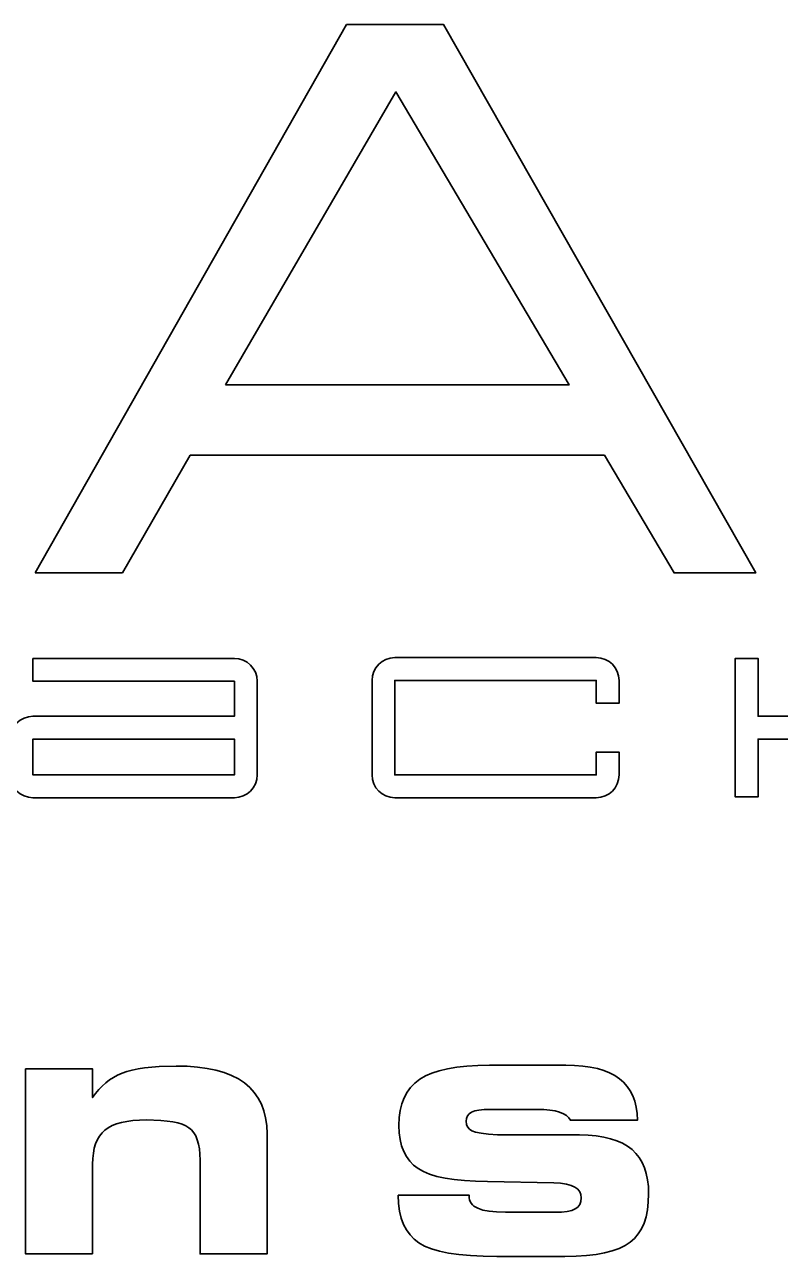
# Model space of a CAD drawing. Header units: centimetres. Extents: x -9.7 to 9.7, y -8.7 to 8.7.
# Drawn here: x 7.722 to 8.322, y 7.55 to 8.528 of the extents above; entities that cross this region are included whole.
import ezdxf

# ---------------------------------------------------------------- set-up
doc = ezdxf.new("R2010")
doc.units = ezdxf.units.CM
doc.header["$MEASUREMENT"] = 0
doc.layers.add('layer 1', color=7, linetype='Continuous')

msp = doc.modelspace()

# ---------------------------------------------------------------- linework, layer by layer
at = {"layer": 'layer 1', "color": 250, "lineweight": 35}
for points, knots in [([(7.73051, 8.09273), (7.73051, 8.09273), (7.79968, 8.09273), (7.79968, 8.09273), (7.79968, 8.09273), (7.79968, 8.09273), (7.85355, 8.18612), (7.85355, 8.18612), (7.85355, 8.18612), (7.85355, 8.18612), (8.18233, 8.18612), (8.18233, 8.18612), (8.18233, 8.18612), (8.18233, 8.18612), (8.23762, 8.09273), (8.23762, 8.09273), (8.23762, 8.09273), (8.23762, 8.09273), (8.30249, 8.09273), (8.30249, 8.09273), (8.30249, 8.09273), (8.30249, 8.09273), (8.05467, 8.52812), (8.05467, 8.52812), (8.05467, 8.52812), (8.05467, 8.52812), (7.9777, 8.52812), (7.9777, 8.52812), (7.9777, 8.52812), (7.9777, 8.52812), (7.73051, 8.09273), (7.73051, 8.09273)], [0, 0, 0, 0, 0.111111, 0.111111, 0.111111, 0.111111, 0.222222, 0.222222, 0.222222, 0.222222, 0.333333, 0.333333, 0.333333, 0.333333, 0.444444, 0.444444, 0.444444, 0.444444, 0.555556, 0.555556, 0.555556, 0.555556, 0.666667, 0.666667, 0.666667, 0.666667, 0.777778, 0.777778, 0.777778, 0.777778, 1, 1, 1, 1]), ([(7.8816, 8.24206), (7.8816, 8.24206), (8.01674, 8.47473), (8.01674, 8.47473), (8.01674, 8.47473), (8.01674, 8.47473), (8.15427, 8.24206), (8.15427, 8.24206), (8.15427, 8.24206), (8.15427, 8.24206), (7.8816, 8.24206), (7.8816, 8.24206)], [0, 0, 0, 0, 0.25, 0.25, 0.25, 0.25, 0.5, 0.5, 0.5, 0.5, 1, 1, 1, 1]), ([(7.72864, 8.02483), (7.72864, 8.02483), (7.88858, 8.02483), (7.88858, 8.02483), (7.88858, 8.02483), (7.88858, 8.02483), (7.89222, 8.02446), (7.89222, 8.02446), (7.89222, 8.02446), (7.89222, 8.02446), (7.89562, 8.0234), (7.89562, 8.0234), (7.89562, 8.0234), (7.89562, 8.0234), (7.89869, 8.02173), (7.89869, 8.02173), (7.89869, 8.02173), (7.89869, 8.02173), (7.90137, 8.01952), (7.90137, 8.01952), (7.90137, 8.01952), (7.90137, 8.01952), (7.90357, 8.01684), (7.90357, 8.01684), (7.90357, 8.01684), (7.90357, 8.01684), (7.90524, 8.01377), (7.90524, 8.01377), (7.90524, 8.01377), (7.90524, 8.01377), (7.9063, 8.01037), (7.9063, 8.01037), (7.9063, 8.01037), (7.9063, 8.01037), (7.90667, 8.00673), (7.90667, 8.00673), (7.90667, 8.00673), (7.90667, 8.00673), (7.90667, 8.00627), (7.90667, 8.00627), (7.90667, 8.00627), (7.90667, 8.00627), (7.90667, 7.93273), (7.90667, 7.93273), (7.90667, 7.93273), (7.90667, 7.93273), (7.90667, 7.93227), (7.90667, 7.93227), (7.90667, 7.93227), (7.90667, 7.93227), (7.9063, 7.92863), (7.9063, 7.92863), (7.9063, 7.92863), (7.9063, 7.92863), (7.90524, 7.92523), (7.90524, 7.92523), (7.90524, 7.92523), (7.90524, 7.92523), (7.90357, 7.92216), (7.90357, 7.92216), (7.90357, 7.92216), (7.90357, 7.92216), (7.90137, 7.91948), (7.90137, 7.91948), (7.90137, 7.91948), (7.90137, 7.91948), (7.89869, 7.91728), (7.89869, 7.91728), (7.89869, 7.91728), (7.89869, 7.91728), (7.89562, 7.91561), (7.89562, 7.91561), (7.89562, 7.91561), (7.89562, 7.91561), (7.89222, 7.91456), (7.89222, 7.91456), (7.89222, 7.91456), (7.89222, 7.91456), (7.88858, 7.91419), (7.88858, 7.91419), (7.88858, 7.91419), (7.88858, 7.91419), (7.72864, 7.91419), (7.72864, 7.91419), (7.72864, 7.91419), (7.72864, 7.91419), (7.72501, 7.91456), (7.72501, 7.91456), (7.72501, 7.91456), (7.72501, 7.91456), (7.72161, 7.91561), (7.72161, 7.91561), (7.72161, 7.91561), (7.72161, 7.91561), (7.71854, 7.91728), (7.71854, 7.91728), (7.71854, 7.91728), (7.71854, 7.91728), (7.71586, 7.91948), (7.71586, 7.91948), (7.71586, 7.91948), (7.71586, 7.91948), (7.71365, 7.92216), (7.71365, 7.92216), (7.71365, 7.92216), (7.71365, 7.92216), (7.71199, 7.92523), (7.71199, 7.92523), (7.71199, 7.92523), (7.71199, 7.92523), (7.71093, 7.92863), (7.71093, 7.92863), (7.71093, 7.92863), (7.71093, 7.92863), (7.71056, 7.93227), (7.71056, 7.93227), (7.71056, 7.93227), (7.71056, 7.93227), (7.71056, 7.96076), (7.71056, 7.96076), (7.71056, 7.96076), (7.71056, 7.96076), (7.71093, 7.9644), (7.71093, 7.9644), (7.71093, 7.9644), (7.71093, 7.9644), (7.71199, 7.96779), (7.71199, 7.96779), (7.71199, 7.96779), (7.71199, 7.96779), (7.71365, 7.97086), (7.71365, 7.97086), (7.71365, 7.97086), (7.71365, 7.97086), (7.71586, 7.97354), (7.71586, 7.97354), (7.71586, 7.97354), (7.71586, 7.97354), (7.71854, 7.97575), (7.71854, 7.97575), (7.71854, 7.97575), (7.71854, 7.97575), (7.72161, 7.97741), (7.72161, 7.97741), (7.72161, 7.97741), (7.72161, 7.97741), (7.72501, 7.97848), (7.72501, 7.97848), (7.72501, 7.97848), (7.72501, 7.97848), (7.72864, 7.97884), (7.72864, 7.97884), (7.72864, 7.97884), (7.72864, 7.97884), (7.72867, 7.97884), (7.72867, 7.97884), (7.72867, 7.97884), (7.72867, 7.97884), (7.88858, 7.97884), (7.88858, 7.97884), (7.88858, 7.97884), (7.88858, 7.97884), (7.88858, 7.98863), (7.88858, 7.98863), (7.88858, 7.98863), (7.88858, 7.98863), (7.88858, 8.00673), (7.88858, 8.00673), (7.88858, 8.00673), (7.88858, 8.00673), (7.87049, 8.00673), (7.87049, 8.00673), (7.87049, 8.00673), (7.87049, 8.00673), (7.72864, 8.00673), (7.72864, 8.00673), (7.72864, 8.00673), (7.72864, 8.00673), (7.72864, 8.02483), (7.72864, 8.02483)], [0, 0, 0, 0, 0.021739, 0.021739, 0.021739, 0.021739, 0.043478, 0.043478, 0.043478, 0.043478, 0.065217, 0.065217, 0.065217, 0.065217, 0.086957, 0.086957, 0.086957, 0.086957, 0.108696, 0.108696, 0.108696, 0.108696, 0.130435, 0.130435, 0.130435, 0.130435, 0.152174, 0.152174, 0.152174, 0.152174, 0.173913, 0.173913, 0.173913, 0.173913, 0.195652, 0.195652, 0.195652, 0.195652, 0.217391, 0.217391, 0.217391, 0.217391, 0.23913, 0.23913, 0.23913, 0.23913, 0.26087, 0.26087, 0.26087, 0.26087, 0.282609, 0.282609, 0.282609, 0.282609, 0.304348, 0.304348, 0.304348, 0.304348, 0.326087, 0.326087, 0.326087, 0.326087, 0.347826, 0.347826, 0.347826, 0.347826, 0.369565, 0.369565, 0.369565, 0.369565, 0.391304, 0.391304, 0.391304, 0.391304, 0.413043, 0.413043, 0.413043, 0.413043, 0.434783, 0.434783, 0.434783, 0.434783, 0.456522, 0.456522, 0.456522, 0.456522, 0.478261, 0.478261, 0.478261, 0.478261, 0.5, 0.5, 0.5, 0.5, 0.521739, 0.521739, 0.521739, 0.521739, 0.543478, 0.543478, 0.543478, 0.543478, 0.565217, 0.565217, 0.565217, 0.565217, 0.586957, 0.586957, 0.586957, 0.586957, 0.608696, 0.608696, 0.608696, 0.608696, 0.630435, 0.630435, 0.630435, 0.630435, 0.652174, 0.652174, 0.652174, 0.652174, 0.673913, 0.673913, 0.673913, 0.673913, 0.695652, 0.695652, 0.695652, 0.695652, 0.717391, 0.717391, 0.717391, 0.717391, 0.73913, 0.73913, 0.73913, 0.73913, 0.76087, 0.76087, 0.76087, 0.76087, 0.782609, 0.782609, 0.782609, 0.782609, 0.804348, 0.804348, 0.804348, 0.804348, 0.826087, 0.826087, 0.826087, 0.826087, 0.847826, 0.847826, 0.847826, 0.847826, 0.869565, 0.869565, 0.869565, 0.869565, 0.891304, 0.891304, 0.891304, 0.891304, 0.913043, 0.913043, 0.913043, 0.913043, 0.934783, 0.934783, 0.934783, 0.934783, 0.956522, 0.956522, 0.956522, 0.956522, 1, 1, 1, 1]), ([(8.19394, 7.93309), (8.19394, 7.93309), (8.19396, 7.93227), (8.19396, 7.93227), (8.19396, 7.93227), (8.19396, 7.93227), (8.19359, 7.92863), (8.19359, 7.92863), (8.19359, 7.92863), (8.19359, 7.92863), (8.19254, 7.92523), (8.19254, 7.92523), (8.19254, 7.92523), (8.19254, 7.92523), (8.19086, 7.92216), (8.19086, 7.92216), (8.19086, 7.92216), (8.19086, 7.92216), (8.18866, 7.91948), (8.18866, 7.91948), (8.18866, 7.91948), (8.18866, 7.91948), (8.18598, 7.91728), (8.18598, 7.91728), (8.18598, 7.91728), (8.18598, 7.91728), (8.1829, 7.91561), (8.1829, 7.91561), (8.1829, 7.91561), (8.1829, 7.91561), (8.1795, 7.91456), (8.1795, 7.91456), (8.1795, 7.91456), (8.1795, 7.91456), (8.17586, 7.91419), (8.17586, 7.91419), (8.17586, 7.91419), (8.17586, 7.91419), (8.01594, 7.91419), (8.01594, 7.91419), (8.01594, 7.91419), (8.01594, 7.91419), (8.0123, 7.91456), (8.0123, 7.91456), (8.0123, 7.91456), (8.0123, 7.91456), (8.00891, 7.91561), (8.00891, 7.91561), (8.00891, 7.91561), (8.00891, 7.91561), (8.00582, 7.91728), (8.00582, 7.91728), (8.00582, 7.91728), (8.00582, 7.91728), (8.00316, 7.91948), (8.00316, 7.91948), (8.00316, 7.91948), (8.00316, 7.91948), (8.00094, 7.92216), (8.00094, 7.92216), (8.00094, 7.92216), (8.00094, 7.92216), (7.99927, 7.92523), (7.99927, 7.92523), (7.99927, 7.92523), (7.99927, 7.92523), (7.99822, 7.92863), (7.99822, 7.92863), (7.99822, 7.92863), (7.99822, 7.92863), (7.99785, 7.93227), (7.99785, 7.93227), (7.99785, 7.93227), (7.99785, 7.93227), (7.99785, 7.93287), (7.99785, 7.93287), (7.99785, 7.93287), (7.99785, 7.93287), (7.99785, 8.00732), (7.99785, 8.00732), (7.99785, 8.00732), (7.99785, 8.00732), (7.99822, 8.01096), (7.99822, 8.01096), (7.99822, 8.01096), (7.99822, 8.01096), (7.99927, 8.01436), (7.99927, 8.01436), (7.99927, 8.01436), (7.99927, 8.01436), (8.00094, 8.01744), (8.00094, 8.01744), (8.00094, 8.01744), (8.00094, 8.01744), (8.00316, 8.02011), (8.00316, 8.02011), (8.00316, 8.02011), (8.00316, 8.02011), (8.00582, 8.02233), (8.00582, 8.02233), (8.00582, 8.02233), (8.00582, 8.02233), (8.00891, 8.02399), (8.00891, 8.02399), (8.00891, 8.02399), (8.00891, 8.02399), (8.0123, 8.02505), (8.0123, 8.02505), (8.0123, 8.02505), (8.0123, 8.02505), (8.01594, 8.02542), (8.01594, 8.02542), (8.01594, 8.02542), (8.01594, 8.02542), (8.17586, 8.02542), (8.17586, 8.02542), (8.17586, 8.02542), (8.17586, 8.02542), (8.1795, 8.02505), (8.1795, 8.02505), (8.1795, 8.02505), (8.1795, 8.02505), (8.1829, 8.02399), (8.1829, 8.02399), (8.1829, 8.02399), (8.1829, 8.02399), (8.18598, 8.02233), (8.18598, 8.02233), (8.18598, 8.02233), (8.18598, 8.02233), (8.18866, 8.02011), (8.18866, 8.02011), (8.18866, 8.02011), (8.18866, 8.02011), (8.19086, 8.01744), (8.19086, 8.01744), (8.19086, 8.01744), (8.19086, 8.01744), (8.19254, 8.01436), (8.19254, 8.01436), (8.19254, 8.01436), (8.19254, 8.01436), (8.19359, 8.01096), (8.19359, 8.01096), (8.19359, 8.01096), (8.19359, 8.01096), (8.19396, 8.00732), (8.19396, 8.00732), (8.19396, 8.00732), (8.19396, 8.00732), (8.19394, 8.00651), (8.19394, 8.00651), (8.19394, 8.00651), (8.19394, 8.00651), (8.19394, 7.98924), (8.19394, 7.98924), (8.19394, 7.98924), (8.19394, 7.98924), (8.17586, 7.98924), (8.17586, 7.98924), (8.17586, 7.98924), (8.17586, 7.98924), (8.17584, 7.98924), (8.17584, 7.98924), (8.17584, 7.98924), (8.17584, 7.98924), (8.17584, 8.00673), (8.17584, 8.00673), (8.17584, 8.00673), (8.17584, 8.00673), (8.17586, 8.00673), (8.17586, 8.00673), (8.17586, 8.00673), (8.17586, 8.00673), (8.17586, 8.00732), (8.17586, 8.00732), (8.17586, 8.00732), (8.17586, 8.00732), (8.15777, 8.00732), (8.15777, 8.00732), (8.15777, 8.00732), (8.15777, 8.00732), (8.03403, 8.00732), (8.03403, 8.00732), (8.03403, 8.00732), (8.03403, 8.00732), (8.01594, 8.00732), (8.01594, 8.00732), (8.01594, 8.00732), (8.01594, 8.00732), (8.01594, 7.98924), (8.01594, 7.98924), (8.01594, 7.98924), (8.01594, 7.98924), (8.01594, 7.95036), (8.01594, 7.95036), (8.01594, 7.95036), (8.01594, 7.95036), (8.01594, 7.93287), (8.01594, 7.93287), (8.01594, 7.93287), (8.01594, 7.93287), (8.01594, 7.93227), (8.01594, 7.93227), (8.01594, 7.93227), (8.01594, 7.93227), (8.03403, 7.93227), (8.03403, 7.93227), (8.03403, 7.93227), (8.03403, 7.93227), (8.15777, 7.93227), (8.15777, 7.93227), (8.15777, 7.93227), (8.15777, 7.93227), (8.17586, 7.93227), (8.17586, 7.93227), (8.17586, 7.93227), (8.17586, 7.93227), (8.17586, 7.93287), (8.17586, 7.93287), (8.17586, 7.93287), (8.17586, 7.93287), (8.17584, 7.93287), (8.17584, 7.93287), (8.17584, 7.93287), (8.17584, 7.93287), (8.17584, 7.95036), (8.17584, 7.95036), (8.17584, 7.95036), (8.17584, 7.95036), (8.17586, 7.95036), (8.17586, 7.95036), (8.17586, 7.95036), (8.17586, 7.95036), (8.19394, 7.95036), (8.19394, 7.95036), (8.19394, 7.95036), (8.19394, 7.95036), (8.19394, 7.93309), (8.19394, 7.93309)], [0, 0, 0, 0, 0.016393, 0.016393, 0.016393, 0.016393, 0.032787, 0.032787, 0.032787, 0.032787, 0.04918, 0.04918, 0.04918, 0.04918, 0.065574, 0.065574, 0.065574, 0.065574, 0.081967, 0.081967, 0.081967, 0.081967, 0.098361, 0.098361, 0.098361, 0.098361, 0.114754, 0.114754, 0.114754, 0.114754, 0.131148, 0.131148, 0.131148, 0.131148, 0.147541, 0.147541, 0.147541, 0.147541, 0.163934, 0.163934, 0.163934, 0.163934, 0.180328, 0.180328, 0.180328, 0.180328, 0.196721, 0.196721, 0.196721, 0.196721, 0.213115, 0.213115, 0.213115, 0.213115, 0.229508, 0.229508, 0.229508, 0.229508, 0.245902, 0.245902, 0.245902, 0.245902, 0.262295, 0.262295, 0.262295, 0.262295, 0.278689, 0.278689, 0.278689, 0.278689, 0.295082, 0.295082, 0.295082, 0.295082, 0.311475, 0.311475, 0.311475, 0.311475, 0.327869, 0.327869, 0.327869, 0.327869, 0.344262, 0.344262, 0.344262, 0.344262, 0.360656, 0.360656, 0.360656, 0.360656, 0.377049, 0.377049, 0.377049, 0.377049, 0.393443, 0.393443, 0.393443, 0.393443, 0.409836, 0.409836, 0.409836, 0.409836, 0.42623, 0.42623, 0.42623, 0.42623, 0.442623, 0.442623, 0.442623, 0.442623, 0.459016, 0.459016, 0.459016, 0.459016, 0.47541, 0.47541, 0.47541, 0.47541, 0.491803, 0.491803, 0.491803, 0.491803, 0.508197, 0.508197, 0.508197, 0.508197, 0.52459, 0.52459, 0.52459, 0.52459, 0.540984, 0.540984, 0.540984, 0.540984, 0.557377, 0.557377, 0.557377, 0.557377, 0.57377, 0.57377, 0.57377, 0.57377, 0.590164, 0.590164, 0.590164, 0.590164, 0.606557, 0.606557, 0.606557, 0.606557, 0.622951, 0.622951, 0.622951, 0.622951, 0.639344, 0.639344, 0.639344, 0.639344, 0.655738, 0.655738, 0.655738, 0.655738, 0.672131, 0.672131, 0.672131, 0.672131, 0.688525, 0.688525, 0.688525, 0.688525, 0.704918, 0.704918, 0.704918, 0.704918, 0.721311, 0.721311, 0.721311, 0.721311, 0.737705, 0.737705, 0.737705, 0.737705, 0.754098, 0.754098, 0.754098, 0.754098, 0.770492, 0.770492, 0.770492, 0.770492, 0.786885, 0.786885, 0.786885, 0.786885, 0.803279, 0.803279, 0.803279, 0.803279, 0.819672, 0.819672, 0.819672, 0.819672, 0.836066, 0.836066, 0.836066, 0.836066, 0.852459, 0.852459, 0.852459, 0.852459, 0.868852, 0.868852, 0.868852, 0.868852, 0.885246, 0.885246, 0.885246, 0.885246, 0.901639, 0.901639, 0.901639, 0.901639, 0.918033, 0.918033, 0.918033, 0.918033, 0.934426, 0.934426, 0.934426, 0.934426, 0.95082, 0.95082, 0.95082, 0.95082, 0.967213, 0.967213, 0.967213, 0.967213, 1, 1, 1, 1]), ([(8.4475, 7.96076), (8.4475, 7.96076), (8.30436, 7.96076), (8.30436, 7.96076), (8.30436, 7.96076), (8.30436, 7.96076), (8.30436, 7.91478), (8.30436, 7.91478), (8.30436, 7.91478), (8.30436, 7.91478), (8.28626, 7.91478), (8.28626, 7.91478), (8.28626, 7.91478), (8.28626, 7.91478), (8.28626, 8.02483), (8.28626, 8.02483), (8.28626, 8.02483), (8.28626, 8.02483), (8.30436, 8.02483), (8.30436, 8.02483), (8.30436, 8.02483), (8.30436, 8.02483), (8.30436, 7.97884), (8.30436, 7.97884), (8.30436, 7.97884), (8.30436, 7.97884), (8.4475, 7.97884), (8.4475, 7.97884), (8.4475, 7.97884), (8.4475, 7.97884), (8.4475, 8.02483), (8.4475, 8.02483), (8.4475, 8.02483), (8.4475, 8.02483), (8.46558, 8.02483), (8.46558, 8.02483), (8.46558, 8.02483), (8.46558, 8.02483), (8.46558, 7.91478), (8.46558, 7.91478), (8.46558, 7.91478), (8.46558, 7.91478), (8.4475, 7.91478), (8.4475, 7.91478), (8.4475, 7.91478), (8.4475, 7.91478), (8.4475, 7.96076), (8.4475, 7.96076)], [0, 0, 0, 0, 0.076923, 0.076923, 0.076923, 0.076923, 0.153846, 0.153846, 0.153846, 0.153846, 0.230769, 0.230769, 0.230769, 0.230769, 0.307692, 0.307692, 0.307692, 0.307692, 0.384615, 0.384615, 0.384615, 0.384615, 0.461538, 0.461538, 0.461538, 0.461538, 0.538462, 0.538462, 0.538462, 0.538462, 0.615385, 0.615385, 0.615385, 0.615385, 0.692308, 0.692308, 0.692308, 0.692308, 0.769231, 0.769231, 0.769231, 0.769231, 0.846154, 0.846154, 0.846154, 0.846154, 1, 1, 1, 1]), ([(7.72867, 7.96076), (7.72867, 7.96076), (7.72864, 7.96076), (7.72864, 7.96076), (7.72864, 7.96076), (7.72864, 7.96076), (7.72864, 7.95036), (7.72864, 7.95036), (7.72864, 7.95036), (7.72864, 7.95036), (7.72864, 7.94266), (7.72864, 7.94266), (7.72864, 7.94266), (7.72864, 7.94266), (7.72864, 7.93227), (7.72864, 7.93227), (7.72864, 7.93227), (7.72864, 7.93227), (7.74674, 7.93227), (7.74674, 7.93227), (7.74674, 7.93227), (7.74674, 7.93227), (7.87049, 7.93227), (7.87049, 7.93227), (7.87049, 7.93227), (7.87049, 7.93227), (7.88858, 7.93227), (7.88858, 7.93227), (7.88858, 7.93227), (7.88858, 7.93227), (7.88858, 7.95036), (7.88858, 7.95036), (7.88858, 7.95036), (7.88858, 7.95036), (7.88858, 7.96076), (7.88858, 7.96076), (7.88858, 7.96076), (7.88858, 7.96076), (7.74674, 7.96076), (7.74674, 7.96076), (7.74674, 7.96076), (7.74674, 7.96076), (7.72867, 7.96076), (7.72867, 7.96076)], [0, 0, 0, 0, 0.083333, 0.083333, 0.083333, 0.083333, 0.166667, 0.166667, 0.166667, 0.166667, 0.25, 0.25, 0.25, 0.25, 0.333333, 0.333333, 0.333333, 0.333333, 0.416667, 0.416667, 0.416667, 0.416667, 0.5, 0.5, 0.5, 0.5, 0.583333, 0.583333, 0.583333, 0.583333, 0.666667, 0.666667, 0.666667, 0.666667, 0.75, 0.75, 0.75, 0.75, 0.833333, 0.833333, 0.833333, 0.833333, 1, 1, 1, 1]), ([(7.77598, 7.55196), (7.77598, 7.55196), (7.72282, 7.55196), (7.72282, 7.55196), (7.72282, 7.55196), (7.72282, 7.55196), (7.72282, 7.69881), (7.72282, 7.69881), (7.72282, 7.69881), (7.72282, 7.69881), (7.77598, 7.69881), (7.77598, 7.69881), (7.77598, 7.69881), (7.77598, 7.69881), (7.77598, 7.67611), (7.77598, 7.67611), (7.77598, 7.67611), (7.77598, 7.67611), (7.77835, 7.6794), (7.77835, 7.6794), (7.77835, 7.6794), (7.77835, 7.6794), (7.78087, 7.68243), (7.78087, 7.68243), (7.78087, 7.68243), (7.78087, 7.68243), (7.78355, 7.68521), (7.78355, 7.68521), (7.78355, 7.68521), (7.78355, 7.68521), (7.7864, 7.68775), (7.7864, 7.68775), (7.7864, 7.68775), (7.7864, 7.68775), (7.78939, 7.69004), (7.78939, 7.69004), (7.78939, 7.69004), (7.78939, 7.69004), (7.79255, 7.69208), (7.79255, 7.69208), (7.79255, 7.69208), (7.79255, 7.69208), (7.79587, 7.69386), (7.79587, 7.69386), (7.79587, 7.69386), (7.79587, 7.69386), (7.79935, 7.69541), (7.79935, 7.69541), (7.79935, 7.69541), (7.79935, 7.69541), (7.80313, 7.69674), (7.80313, 7.69674), (7.80313, 7.69674), (7.80313, 7.69674), (7.80737, 7.6979), (7.80737, 7.6979), (7.80737, 7.6979), (7.80737, 7.6979), (7.81206, 7.69887), (7.81206, 7.69887), (7.81206, 7.69887), (7.81206, 7.69887), (7.81721, 7.69969), (7.81721, 7.69969), (7.81721, 7.69969), (7.81721, 7.69969), (7.82887, 7.70075), (7.82887, 7.70075), (7.82887, 7.70075), (7.82887, 7.70075), (7.84236, 7.70111), (7.84236, 7.70111), (7.84236, 7.70111), (7.84236, 7.70111), (7.8511, 7.7009), (7.8511, 7.7009), (7.8511, 7.7009), (7.8511, 7.7009), (7.85927, 7.70027), (7.85927, 7.70027), (7.85927, 7.70027), (7.85927, 7.70027), (7.86688, 7.69922), (7.86688, 7.69922), (7.86688, 7.69922), (7.86688, 7.69922), (7.87394, 7.69774), (7.87394, 7.69774), (7.87394, 7.69774), (7.87394, 7.69774), (7.88042, 7.69586), (7.88042, 7.69586), (7.88042, 7.69586), (7.88042, 7.69586), (7.88634, 7.69354), (7.88634, 7.69354), (7.88634, 7.69354), (7.88634, 7.69354), (7.8917, 7.69081), (7.8917, 7.69081), (7.8917, 7.69081), (7.8917, 7.69081), (7.89647, 7.68766), (7.89647, 7.68766), (7.89647, 7.68766), (7.89647, 7.68766), (7.9007, 7.68407), (7.9007, 7.68407), (7.9007, 7.68407), (7.9007, 7.68407), (7.90437, 7.68007), (7.90437, 7.68007), (7.90437, 7.68007), (7.90437, 7.68007), (7.90746, 7.67566), (7.90746, 7.67566), (7.90746, 7.67566), (7.90746, 7.67566), (7.90999, 7.67083), (7.90999, 7.67083), (7.90999, 7.67083), (7.90999, 7.67083), (7.91196, 7.66559), (7.91196, 7.66559), (7.91196, 7.66559), (7.91196, 7.66559), (7.91336, 7.65993), (7.91336, 7.65993), (7.91336, 7.65993), (7.91336, 7.65993), (7.91421, 7.65387), (7.91421, 7.65387), (7.91421, 7.65387), (7.91421, 7.65387), (7.91449, 7.64737), (7.91449, 7.64737), (7.91449, 7.64737), (7.91449, 7.64737), (7.91449, 7.55196), (7.91449, 7.55196), (7.91449, 7.55196), (7.91449, 7.55196), (7.86132, 7.55196), (7.86132, 7.55196), (7.86132, 7.55196), (7.86132, 7.55196), (7.86132, 7.6263), (7.86132, 7.6263), (7.86132, 7.6263), (7.86132, 7.6263), (7.86118, 7.631), (7.86118, 7.631), (7.86118, 7.631), (7.86118, 7.631), (7.86077, 7.63529), (7.86077, 7.63529), (7.86077, 7.63529), (7.86077, 7.63529), (7.86009, 7.63915), (7.86009, 7.63915), (7.86009, 7.63915), (7.86009, 7.63915), (7.85913, 7.64258), (7.85913, 7.64258), (7.85913, 7.64258), (7.85913, 7.64258), (7.85789, 7.6456), (7.85789, 7.6456), (7.85789, 7.6456), (7.85789, 7.6456), (7.85637, 7.64818), (7.85637, 7.64818), (7.85637, 7.64818), (7.85637, 7.64818), (7.85459, 7.65035), (7.85459, 7.65035), (7.85459, 7.65035), (7.85459, 7.65035), (7.85251, 7.6521), (7.85251, 7.6521), (7.85251, 7.6521), (7.85251, 7.6521), (7.85005, 7.65356), (7.85005, 7.65356), (7.85005, 7.65356), (7.85005, 7.65356), (7.84709, 7.65482), (7.84709, 7.65482), (7.84709, 7.65482), (7.84709, 7.65482), (7.84363, 7.65587), (7.84363, 7.65587), (7.84363, 7.65587), (7.84363, 7.65587), (7.83965, 7.65675), (7.83965, 7.65675), (7.83965, 7.65675), (7.83965, 7.65675), (7.83518, 7.65742), (7.83518, 7.65742), (7.83518, 7.65742), (7.83518, 7.65742), (7.8302, 7.65791), (7.8302, 7.65791), (7.8302, 7.65791), (7.8302, 7.65791), (7.81874, 7.65829), (7.81874, 7.65829), (7.81874, 7.65829), (7.81874, 7.65829), (7.81317, 7.65816), (7.81317, 7.65816), (7.81317, 7.65816), (7.81317, 7.65816), (7.80801, 7.65779), (7.80801, 7.65779), (7.80801, 7.65779), (7.80801, 7.65779), (7.80326, 7.65716), (7.80326, 7.65716), (7.80326, 7.65716), (7.80326, 7.65716), (7.79894, 7.65628), (7.79894, 7.65628), (7.79894, 7.65628), (7.79894, 7.65628), (7.79503, 7.65514), (7.79503, 7.65514), (7.79503, 7.65514), (7.79503, 7.65514), (7.79152, 7.65376), (7.79152, 7.65376), (7.79152, 7.65376), (7.79152, 7.65376), (7.78845, 7.65213), (7.78845, 7.65213), (7.78845, 7.65213), (7.78845, 7.65213), (7.78579, 7.65024), (7.78579, 7.65024), (7.78579, 7.65024), (7.78579, 7.65024), (7.78349, 7.64804), (7.78349, 7.64804), (7.78349, 7.64804), (7.78349, 7.64804), (7.78149, 7.64551), (7.78149, 7.64551), (7.78149, 7.64551), (7.78149, 7.64551), (7.77981, 7.64264), (7.77981, 7.64264), (7.77981, 7.64264), (7.77981, 7.64264), (7.77843, 7.63943), (7.77843, 7.63943), (7.77843, 7.63943), (7.77843, 7.63943), (7.77735, 7.63589), (7.77735, 7.63589), (7.77735, 7.63589), (7.77735, 7.63589), (7.77659, 7.63201), (7.77659, 7.63201), (7.77659, 7.63201), (7.77659, 7.63201), (7.77614, 7.62779), (7.77614, 7.62779), (7.77614, 7.62779), (7.77614, 7.62779), (7.77598, 7.62323), (7.77598, 7.62323), (7.77598, 7.62323), (7.77598, 7.62323), (7.77598, 7.55196), (7.77598, 7.55196)], [0, 0, 0, 0, 0.014286, 0.014286, 0.014286, 0.014286, 0.028571, 0.028571, 0.028571, 0.028571, 0.042857, 0.042857, 0.042857, 0.042857, 0.057143, 0.057143, 0.057143, 0.057143, 0.071429, 0.071429, 0.071429, 0.071429, 0.085714, 0.085714, 0.085714, 0.085714, 0.1, 0.1, 0.1, 0.1, 0.114286, 0.114286, 0.114286, 0.114286, 0.128571, 0.128571, 0.128571, 0.128571, 0.142857, 0.142857, 0.142857, 0.142857, 0.157143, 0.157143, 0.157143, 0.157143, 0.171429, 0.171429, 0.171429, 0.171429, 0.185714, 0.185714, 0.185714, 0.185714, 0.2, 0.2, 0.2, 0.2, 0.214286, 0.214286, 0.214286, 0.214286, 0.228571, 0.228571, 0.228571, 0.228571, 0.242857, 0.242857, 0.242857, 0.242857, 0.257143, 0.257143, 0.257143, 0.257143, 0.271429, 0.271429, 0.271429, 0.271429, 0.285714, 0.285714, 0.285714, 0.285714, 0.3, 0.3, 0.3, 0.3, 0.314286, 0.314286, 0.314286, 0.314286, 0.328571, 0.328571, 0.328571, 0.328571, 0.342857, 0.342857, 0.342857, 0.342857, 0.357143, 0.357143, 0.357143, 0.357143, 0.371429, 0.371429, 0.371429, 0.371429, 0.385714, 0.385714, 0.385714, 0.385714, 0.4, 0.4, 0.4, 0.4, 0.414286, 0.414286, 0.414286, 0.414286, 0.428571, 0.428571, 0.428571, 0.428571, 0.442857, 0.442857, 0.442857, 0.442857, 0.457143, 0.457143, 0.457143, 0.457143, 0.471429, 0.471429, 0.471429, 0.471429, 0.485714, 0.485714, 0.485714, 0.485714, 0.5, 0.5, 0.5, 0.5, 0.514286, 0.514286, 0.514286, 0.514286, 0.528571, 0.528571, 0.528571, 0.528571, 0.542857, 0.542857, 0.542857, 0.542857, 0.557143, 0.557143, 0.557143, 0.557143, 0.571429, 0.571429, 0.571429, 0.571429, 0.585714, 0.585714, 0.585714, 0.585714, 0.6, 0.6, 0.6, 0.6, 0.614286, 0.614286, 0.614286, 0.614286, 0.628571, 0.628571, 0.628571, 0.628571, 0.642857, 0.642857, 0.642857, 0.642857, 0.657143, 0.657143, 0.657143, 0.657143, 0.671429, 0.671429, 0.671429, 0.671429, 0.685714, 0.685714, 0.685714, 0.685714, 0.7, 0.7, 0.7, 0.7, 0.714286, 0.714286, 0.714286, 0.714286, 0.728571, 0.728571, 0.728571, 0.728571, 0.742857, 0.742857, 0.742857, 0.742857, 0.757143, 0.757143, 0.757143, 0.757143, 0.771429, 0.771429, 0.771429, 0.771429, 0.785714, 0.785714, 0.785714, 0.785714, 0.8, 0.8, 0.8, 0.8, 0.814286, 0.814286, 0.814286, 0.814286, 0.828571, 0.828571, 0.828571, 0.828571, 0.842857, 0.842857, 0.842857, 0.842857, 0.857143, 0.857143, 0.857143, 0.857143, 0.871429, 0.871429, 0.871429, 0.871429, 0.885714, 0.885714, 0.885714, 0.885714, 0.9, 0.9, 0.9, 0.9, 0.914286, 0.914286, 0.914286, 0.914286, 0.928571, 0.928571, 0.928571, 0.928571, 0.942857, 0.942857, 0.942857, 0.942857, 0.957143, 0.957143, 0.957143, 0.957143, 0.971429, 0.971429, 0.971429, 0.971429, 1, 1, 1, 1]), ([(8.01858, 7.59852), (8.01858, 7.59852), (8.07492, 7.59867), (8.07492, 7.59867), (8.07492, 7.59867), (8.07492, 7.59867), (8.07492, 7.59809), (8.07492, 7.59809), (8.07492, 7.59809), (8.07492, 7.59809), (8.07502, 7.59644), (8.07502, 7.59644), (8.07502, 7.59644), (8.07502, 7.59644), (8.07534, 7.59491), (8.07534, 7.59491), (8.07534, 7.59491), (8.07534, 7.59491), (8.07588, 7.59349), (8.07588, 7.59349), (8.07588, 7.59349), (8.07588, 7.59349), (8.07664, 7.59219), (8.07664, 7.59219), (8.07664, 7.59219), (8.07664, 7.59219), (8.0776, 7.591), (8.0776, 7.591), (8.0776, 7.591), (8.0776, 7.591), (8.07879, 7.58993), (8.07879, 7.58993), (8.07879, 7.58993), (8.07879, 7.58993), (8.0818, 7.58812), (8.0818, 7.58812), (8.0818, 7.58812), (8.0818, 7.58812), (8.08574, 7.58677), (8.08574, 7.58677), (8.08574, 7.58677), (8.08574, 7.58677), (8.09073, 7.58579), (8.09073, 7.58579), (8.09073, 7.58579), (8.09073, 7.58579), (8.09677, 7.58521), (8.09677, 7.58521), (8.09677, 7.58521), (8.09677, 7.58521), (8.10383, 7.58501), (8.10383, 7.58501), (8.10383, 7.58501), (8.10383, 7.58501), (8.14272, 7.58501), (8.14272, 7.58501), (8.14272, 7.58501), (8.14272, 7.58501), (8.14814, 7.58516), (8.14814, 7.58516), (8.14814, 7.58516), (8.14814, 7.58516), (8.15269, 7.58565), (8.15269, 7.58565), (8.15269, 7.58565), (8.15269, 7.58565), (8.15637, 7.58646), (8.15637, 7.58646), (8.15637, 7.58646), (8.15637, 7.58646), (8.1592, 7.58759), (8.1592, 7.58759), (8.1592, 7.58759), (8.1592, 7.58759), (8.1613, 7.58912), (8.1613, 7.58912), (8.1613, 7.58912), (8.1613, 7.58912), (8.1628, 7.59108), (8.1628, 7.59108), (8.1628, 7.59108), (8.1628, 7.59108), (8.16371, 7.5935), (8.16371, 7.5935), (8.16371, 7.5935), (8.16371, 7.5935), (8.164, 7.59636), (8.164, 7.59636), (8.164, 7.59636), (8.164, 7.59636), (8.16367, 7.599), (8.16367, 7.599), (8.16367, 7.599), (8.16367, 7.599), (8.1627, 7.60131), (8.1627, 7.60131), (8.1627, 7.60131), (8.1627, 7.60131), (8.1611, 7.60327), (8.1611, 7.60327), (8.1611, 7.60327), (8.1611, 7.60327), (8.15887, 7.60488), (8.15887, 7.60488), (8.15887, 7.60488), (8.15887, 7.60488), (8.15589, 7.60619), (8.15589, 7.60619), (8.15589, 7.60619), (8.15589, 7.60619), (8.15211, 7.60721), (8.15211, 7.60721), (8.15211, 7.60721), (8.15211, 7.60721), (8.14753, 7.60797), (8.14753, 7.60797), (8.14753, 7.60797), (8.14753, 7.60797), (8.14214, 7.60844), (8.14214, 7.60844), (8.14214, 7.60844), (8.14214, 7.60844), (8.08951, 7.60944), (8.08951, 7.60944), (8.08951, 7.60944), (8.08951, 7.60944), (8.07994, 7.60963), (8.07994, 7.60963), (8.07994, 7.60963), (8.07994, 7.60963), (8.07114, 7.61014), (8.07114, 7.61014), (8.07114, 7.61014), (8.07114, 7.61014), (8.06311, 7.61095), (8.06311, 7.61095), (8.06311, 7.61095), (8.06311, 7.61095), (8.05584, 7.61207), (8.05584, 7.61207), (8.05584, 7.61207), (8.05584, 7.61207), (8.04934, 7.6135), (8.04934, 7.6135), (8.04934, 7.6135), (8.04934, 7.6135), (8.0436, 7.61525), (8.0436, 7.61525), (8.0436, 7.61525), (8.0436, 7.61525), (8.03864, 7.61731), (8.03864, 7.61731), (8.03864, 7.61731), (8.03864, 7.61731), (8.03443, 7.61969), (8.03443, 7.61969), (8.03443, 7.61969), (8.03443, 7.61969), (8.03085, 7.62244), (8.03085, 7.62244), (8.03085, 7.62244), (8.03085, 7.62244), (8.02774, 7.62562), (8.02774, 7.62562), (8.02774, 7.62562), (8.02774, 7.62562), (8.02511, 7.62925), (8.02511, 7.62925), (8.02511, 7.62925), (8.02511, 7.62925), (8.02296, 7.63331), (8.02296, 7.63331), (8.02296, 7.63331), (8.02296, 7.63331), (8.02129, 7.63781), (8.02129, 7.63781), (8.02129, 7.63781), (8.02129, 7.63781), (8.0201, 7.64275), (8.0201, 7.64275), (8.0201, 7.64275), (8.0201, 7.64275), (8.01938, 7.64812), (8.01938, 7.64812), (8.01938, 7.64812), (8.01938, 7.64812), (8.01915, 7.65394), (8.01915, 7.65394), (8.01915, 7.65394), (8.01915, 7.65394), (8.0194, 7.6601), (8.0194, 7.6601), (8.0194, 7.6601), (8.0194, 7.6601), (8.02018, 7.66582), (8.02018, 7.66582), (8.02018, 7.66582), (8.02018, 7.66582), (8.02147, 7.67107), (8.02147, 7.67107), (8.02147, 7.67107), (8.02147, 7.67107), (8.02329, 7.67588), (8.02329, 7.67588), (8.02329, 7.67588), (8.02329, 7.67588), (8.02561, 7.68024), (8.02561, 7.68024), (8.02561, 7.68024), (8.02561, 7.68024), (8.02844, 7.68413), (8.02844, 7.68413), (8.02844, 7.68413), (8.02844, 7.68413), (8.0318, 7.68758), (8.0318, 7.68758), (8.0318, 7.68758), (8.0318, 7.68758), (8.03567, 7.69058), (8.03567, 7.69058), (8.03567, 7.69058), (8.03567, 7.69058), (8.04017, 7.69319), (8.04017, 7.69319), (8.04017, 7.69319), (8.04017, 7.69319), (8.04537, 7.69544), (8.04537, 7.69544), (8.04537, 7.69544), (8.04537, 7.69544), (8.05125, 7.69735), (8.05125, 7.69735), (8.05125, 7.69735), (8.05125, 7.69735), (8.05785, 7.69891), (8.05785, 7.69891), (8.05785, 7.69891), (8.05785, 7.69891), (8.06514, 7.70013), (8.06514, 7.70013), (8.06514, 7.70013), (8.06514, 7.70013), (8.07312, 7.70099), (8.07312, 7.70099), (8.07312, 7.70099), (8.07312, 7.70099), (8.08181, 7.70151), (8.08181, 7.70151), (8.08181, 7.70151), (8.08181, 7.70151), (8.09118, 7.70169), (8.09118, 7.70169), (8.09118, 7.70169), (8.09118, 7.70169), (8.15158, 7.70169), (8.15158, 7.70169), (8.15158, 7.70169), (8.15158, 7.70169), (8.15858, 7.70152), (8.15858, 7.70152), (8.15858, 7.70152), (8.15858, 7.70152), (8.1651, 7.70102), (8.1651, 7.70102), (8.1651, 7.70102), (8.1651, 7.70102), (8.17115, 7.70019), (8.17115, 7.70019), (8.17115, 7.70019), (8.17115, 7.70019), (8.17673, 7.69902), (8.17673, 7.69902), (8.17673, 7.69902), (8.17673, 7.69902), (8.18184, 7.69752), (8.18184, 7.69752), (8.18184, 7.69752), (8.18184, 7.69752), (8.18648, 7.69569), (8.18648, 7.69569), (8.18648, 7.69569), (8.18648, 7.69569), (8.19066, 7.69351), (8.19066, 7.69351), (8.19066, 7.69351), (8.19066, 7.69351), (8.19435, 7.691), (8.19435, 7.691), (8.19435, 7.691), (8.19435, 7.691), (8.19762, 7.68816), (8.19762, 7.68816), (8.19762, 7.68816), (8.19762, 7.68816), (8.20046, 7.68495), (8.20046, 7.68495), (8.20046, 7.68495), (8.20046, 7.68495), (8.20288, 7.68138), (8.20288, 7.68138), (8.20288, 7.68138), (8.20288, 7.68138), (8.20486, 7.67744), (8.20486, 7.67744), (8.20486, 7.67744), (8.20486, 7.67744), (8.20641, 7.67312), (8.20641, 7.67312), (8.20641, 7.67312), (8.20641, 7.67312), (8.20754, 7.66845), (8.20754, 7.66845), (8.20754, 7.66845), (8.20754, 7.66845), (8.20825, 7.6634), (8.20825, 7.6634), (8.20825, 7.6634), (8.20825, 7.6634), (8.20852, 7.658), (8.20852, 7.658), (8.20852, 7.658), (8.20852, 7.658), (8.15537, 7.658), (8.15537, 7.658), (8.15537, 7.658), (8.15537, 7.658), (8.15411, 7.66), (8.15411, 7.66), (8.15411, 7.66), (8.15411, 7.66), (8.15225, 7.66174), (8.15225, 7.66174), (8.15225, 7.66174), (8.15225, 7.66174), (8.14981, 7.66321), (8.14981, 7.66321), (8.14981, 7.66321), (8.14981, 7.66321), (8.1468, 7.66443), (8.1468, 7.66443), (8.1468, 7.66443), (8.1468, 7.66443), (8.14321, 7.6654), (8.14321, 7.6654), (8.14321, 7.6654), (8.14321, 7.6654), (8.13904, 7.66608), (8.13904, 7.66608), (8.13904, 7.66608), (8.13904, 7.66608), (8.1343, 7.66648), (8.1343, 7.66648), (8.1343, 7.66648), (8.1343, 7.66648), (8.12899, 7.66662), (8.12899, 7.66662), (8.12899, 7.66662), (8.12899, 7.66662), (8.09175, 7.66662), (8.09175, 7.66662), (8.09175, 7.66662), (8.09175, 7.66662), (8.08684, 7.66648), (8.08684, 7.66648), (8.08684, 7.66648), (8.08684, 7.66648), (8.08271, 7.66608), (8.08271, 7.66608), (8.08271, 7.66608), (8.08271, 7.66608), (8.07939, 7.6654), (8.07939, 7.6654), (8.07939, 7.6654), (8.07939, 7.6654), (8.07687, 7.66443), (8.07687, 7.66443), (8.07687, 7.66443), (8.07687, 7.66443), (8.07501, 7.66316), (8.07501, 7.66316), (8.07501, 7.66316), (8.07501, 7.66316), (8.07368, 7.66154), (8.07368, 7.66154), (8.07368, 7.66154), (8.07368, 7.66154), (8.07287, 7.65955), (8.07287, 7.65955), (8.07287, 7.65955), (8.07287, 7.65955), (8.07261, 7.65719), (8.07261, 7.65719), (8.07261, 7.65719), (8.07261, 7.65719), (8.07288, 7.65478), (8.07288, 7.65478), (8.07288, 7.65478), (8.07288, 7.65478), (8.07372, 7.65274), (8.07372, 7.65274), (8.07372, 7.65274), (8.07372, 7.65274), (8.07512, 7.65106), (8.07512, 7.65106), (8.07512, 7.65106), (8.07512, 7.65106), (8.07707, 7.64976), (8.07707, 7.64976), (8.07707, 7.64976), (8.07707, 7.64976), (8.08003, 7.6487), (8.08003, 7.6487), (8.08003, 7.6487), (8.08003, 7.6487), (8.08443, 7.64781), (8.08443, 7.64781), (8.08443, 7.64781), (8.08443, 7.64781), (8.09026, 7.64708), (8.09026, 7.64708), (8.09026, 7.64708), (8.09026, 7.64708), (8.0975, 7.6465), (8.0975, 7.6465), (8.0975, 7.6465), (8.0975, 7.6465), (8.16255, 7.6465), (8.16255, 7.6465), (8.16255, 7.6465), (8.16255, 7.6465), (8.16943, 7.64624), (8.16943, 7.64624), (8.16943, 7.64624), (8.16943, 7.64624), (8.17585, 7.64562), (8.17585, 7.64562), (8.17585, 7.64562), (8.17585, 7.64562), (8.18178, 7.64467), (8.18178, 7.64467), (8.18178, 7.64467), (8.18178, 7.64467), (8.18723, 7.64338), (8.18723, 7.64338), (8.18723, 7.64338), (8.18723, 7.64338), (8.19221, 7.64174), (8.19221, 7.64174), (8.19221, 7.64174), (8.19221, 7.64174), (8.19671, 7.63976), (8.19671, 7.63976), (8.19671, 7.63976), (8.19671, 7.63976), (8.20073, 7.63744), (8.20073, 7.63744), (8.20073, 7.63744), (8.20073, 7.63744), (8.20427, 7.63476), (8.20427, 7.63476), (8.20427, 7.63476), (8.20427, 7.63476), (8.20735, 7.63175), (8.20735, 7.63175), (8.20735, 7.63175), (8.20735, 7.63175), (8.21002, 7.62835), (8.21002, 7.62835), (8.21002, 7.62835), (8.21002, 7.62835), (8.21229, 7.62454), (8.21229, 7.62454), (8.21229, 7.62454), (8.21229, 7.62454), (8.21413, 7.62034), (8.21413, 7.62034), (8.21413, 7.62034), (8.21413, 7.62034), (8.21558, 7.61575), (8.21558, 7.61575), (8.21558, 7.61575), (8.21558, 7.61575), (8.2166, 7.61076), (8.2166, 7.61076), (8.2166, 7.61076), (8.2166, 7.61076), (8.21723, 7.60539), (8.21723, 7.60539), (8.21723, 7.60539), (8.21723, 7.60539), (8.21743, 7.59962), (8.21743, 7.59962), (8.21743, 7.59962), (8.21743, 7.59962), (8.2172, 7.59307), (8.2172, 7.59307), (8.2172, 7.59307), (8.2172, 7.59307), (8.21652, 7.58701), (8.21652, 7.58701), (8.21652, 7.58701), (8.21652, 7.58701), (8.21537, 7.58145), (8.21537, 7.58145), (8.21537, 7.58145), (8.21537, 7.58145), (8.21378, 7.5764), (8.21378, 7.5764), (8.21378, 7.5764), (8.21378, 7.5764), (8.21171, 7.57184), (8.21171, 7.57184), (8.21171, 7.57184), (8.21171, 7.57184), (8.2092, 7.56778), (8.2092, 7.56778), (8.2092, 7.56778), (8.2092, 7.56778), (8.20622, 7.56422), (8.20622, 7.56422), (8.20622, 7.56422), (8.20622, 7.56422), (8.20279, 7.56115), (8.20279, 7.56115), (8.20279, 7.56115), (8.20279, 7.56115), (8.19876, 7.55853), (8.19876, 7.55853), (8.19876, 7.55853), (8.19876, 7.55853), (8.19404, 7.55625), (8.19404, 7.55625), (8.19404, 7.55625), (8.19404, 7.55625), (8.18861, 7.55432), (8.18861, 7.55432), (8.18861, 7.55432), (8.18861, 7.55432), (8.18248, 7.55274), (8.18248, 7.55274), (8.18248, 7.55274), (8.18248, 7.55274), (8.17567, 7.55152), (8.17567, 7.55152), (8.17567, 7.55152), (8.17567, 7.55152), (8.16815, 7.55065), (8.16815, 7.55065), (8.16815, 7.55065), (8.16815, 7.55065), (8.15993, 7.55013), (8.15993, 7.55013), (8.15993, 7.55013), (8.15993, 7.55013), (8.151, 7.54995), (8.151, 7.54995), (8.151, 7.54995), (8.151, 7.54995), (8.09693, 7.54995), (8.09693, 7.54995), (8.09693, 7.54995), (8.09693, 7.54995), (8.08597, 7.55012), (8.08597, 7.55012), (8.08597, 7.55012), (8.08597, 7.55012), (8.07594, 7.55061), (8.07594, 7.55061), (8.07594, 7.55061), (8.07594, 7.55061), (8.06682, 7.55145), (8.06682, 7.55145), (8.06682, 7.55145), (8.06682, 7.55145), (8.05864, 7.55261), (8.05864, 7.55261), (8.05864, 7.55261), (8.05864, 7.55261), (8.05137, 7.55411), (8.05137, 7.55411), (8.05137, 7.55411), (8.05137, 7.55411), (8.04503, 7.55593), (8.04503, 7.55593), (8.04503, 7.55593), (8.04503, 7.55593), (8.03961, 7.55809), (8.03961, 7.55809), (8.03961, 7.55809), (8.03961, 7.55809), (8.0351, 7.56058), (8.0351, 7.56058), (8.0351, 7.56058), (8.0351, 7.56058), (8.03132, 7.5635), (8.03132, 7.5635), (8.03132, 7.5635), (8.03132, 7.5635), (8.02803, 7.56694), (8.02803, 7.56694), (8.02803, 7.56694), (8.02803, 7.56694), (8.02524, 7.5709), (8.02524, 7.5709), (8.02524, 7.5709), (8.02524, 7.5709), (8.02293, 7.57538), (8.02293, 7.57538), (8.02293, 7.57538), (8.02293, 7.57538), (8.0211, 7.58039), (8.0211, 7.58039), (8.0211, 7.58039), (8.0211, 7.58039), (8.01977, 7.58591), (8.01977, 7.58591), (8.01977, 7.58591), (8.01977, 7.58591), (8.01893, 7.59196), (8.01893, 7.59196), (8.01893, 7.59196), (8.01893, 7.59196), (8.01858, 7.59852), (8.01858, 7.59852)], [0, 0, 0, 0, 0.006369, 0.006369, 0.006369, 0.006369, 0.012739, 0.012739, 0.012739, 0.012739, 0.019108, 0.019108, 0.019108, 0.019108, 0.025478, 0.025478, 0.025478, 0.025478, 0.031847, 0.031847, 0.031847, 0.031847, 0.038217, 0.038217, 0.038217, 0.038217, 0.044586, 0.044586, 0.044586, 0.044586, 0.050955, 0.050955, 0.050955, 0.050955, 0.057325, 0.057325, 0.057325, 0.057325, 0.063694, 0.063694, 0.063694, 0.063694, 0.070064, 0.070064, 0.070064, 0.070064, 0.076433, 0.076433, 0.076433, 0.076433, 0.082803, 0.082803, 0.082803, 0.082803, 0.089172, 0.089172, 0.089172, 0.089172, 0.095541, 0.095541, 0.095541, 0.095541, 0.101911, 0.101911, 0.101911, 0.101911, 0.10828, 0.10828, 0.10828, 0.10828, 0.11465, 0.11465, 0.11465, 0.11465, 0.121019, 0.121019, 0.121019, 0.121019, 0.127389, 0.127389, 0.127389, 0.127389, 0.133758, 0.133758, 0.133758, 0.133758, 0.140127, 0.140127, 0.140127, 0.140127, 0.146497, 0.146497, 0.146497, 0.146497, 0.152866, 0.152866, 0.152866, 0.152866, 0.159236, 0.159236, 0.159236, 0.159236, 0.165605, 0.165605, 0.165605, 0.165605, 0.171975, 0.171975, 0.171975, 0.171975, 0.178344, 0.178344, 0.178344, 0.178344, 0.184713, 0.184713, 0.184713, 0.184713, 0.191083, 0.191083, 0.191083, 0.191083, 0.197452, 0.197452, 0.197452, 0.197452, 0.203822, 0.203822, 0.203822, 0.203822, 0.210191, 0.210191, 0.210191, 0.210191, 0.216561, 0.216561, 0.216561, 0.216561, 0.22293, 0.22293, 0.22293, 0.22293, 0.229299, 0.229299, 0.229299, 0.229299, 0.235669, 0.235669, 0.235669, 0.235669, 0.242038, 0.242038, 0.242038, 0.242038, 0.248408, 0.248408, 0.248408, 0.248408, 0.254777, 0.254777, 0.254777, 0.254777, 0.261146, 0.261146, 0.261146, 0.261146, 0.267516, 0.267516, 0.267516, 0.267516, 0.273885, 0.273885, 0.273885, 0.273885, 0.280255, 0.280255, 0.280255, 0.280255, 0.286624, 0.286624, 0.286624, 0.286624, 0.292994, 0.292994, 0.292994, 0.292994, 0.299363, 0.299363, 0.299363, 0.299363, 0.305732, 0.305732, 0.305732, 0.305732, 0.312102, 0.312102, 0.312102, 0.312102, 0.318471, 0.318471, 0.318471, 0.318471, 0.324841, 0.324841, 0.324841, 0.324841, 0.33121, 0.33121, 0.33121, 0.33121, 0.33758, 0.33758, 0.33758, 0.33758, 0.343949, 0.343949, 0.343949, 0.343949, 0.350318, 0.350318, 0.350318, 0.350318, 0.356688, 0.356688, 0.356688, 0.356688, 0.363057, 0.363057, 0.363057, 0.363057, 0.369427, 0.369427, 0.369427, 0.369427, 0.375796, 0.375796, 0.375796, 0.375796, 0.382166, 0.382166, 0.382166, 0.382166, 0.388535, 0.388535, 0.388535, 0.388535, 0.394904, 0.394904, 0.394904, 0.394904, 0.401274, 0.401274, 0.401274, 0.401274, 0.407643, 0.407643, 0.407643, 0.407643, 0.414013, 0.414013, 0.414013, 0.414013, 0.420382, 0.420382, 0.420382, 0.420382, 0.426752, 0.426752, 0.426752, 0.426752, 0.433121, 0.433121, 0.433121, 0.433121, 0.43949, 0.43949, 0.43949, 0.43949, 0.44586, 0.44586, 0.44586, 0.44586, 0.452229, 0.452229, 0.452229, 0.452229, 0.458599, 0.458599, 0.458599, 0.458599, 0.464968, 0.464968, 0.464968, 0.464968, 0.471338, 0.471338, 0.471338, 0.471338, 0.477707, 0.477707, 0.477707, 0.477707, 0.484076, 0.484076, 0.484076, 0.484076, 0.490446, 0.490446, 0.490446, 0.490446, 0.496815, 0.496815, 0.496815, 0.496815, 0.503185, 0.503185, 0.503185, 0.503185, 0.509554, 0.509554, 0.509554, 0.509554, 0.515924, 0.515924, 0.515924, 0.515924, 0.522293, 0.522293, 0.522293, 0.522293, 0.528662, 0.528662, 0.528662, 0.528662, 0.535032, 0.535032, 0.535032, 0.535032, 0.541401, 0.541401, 0.541401, 0.541401, 0.547771, 0.547771, 0.547771, 0.547771, 0.55414, 0.55414, 0.55414, 0.55414, 0.56051, 0.56051, 0.56051, 0.56051, 0.566879, 0.566879, 0.566879, 0.566879, 0.573248, 0.573248, 0.573248, 0.573248, 0.579618, 0.579618, 0.579618, 0.579618, 0.585987, 0.585987, 0.585987, 0.585987, 0.592357, 0.592357, 0.592357, 0.592357, 0.598726, 0.598726, 0.598726, 0.598726, 0.605096, 0.605096, 0.605096, 0.605096, 0.611465, 0.611465, 0.611465, 0.611465, 0.617834, 0.617834, 0.617834, 0.617834, 0.624204, 0.624204, 0.624204, 0.624204, 0.630573, 0.630573, 0.630573, 0.630573, 0.636943, 0.636943, 0.636943, 0.636943, 0.643312, 0.643312, 0.643312, 0.643312, 0.649682, 0.649682, 0.649682, 0.649682, 0.656051, 0.656051, 0.656051, 0.656051, 0.66242, 0.66242, 0.66242, 0.66242, 0.66879, 0.66879, 0.66879, 0.66879, 0.675159, 0.675159, 0.675159, 0.675159, 0.681529, 0.681529, 0.681529, 0.681529, 0.687898, 0.687898, 0.687898, 0.687898, 0.694268, 0.694268, 0.694268, 0.694268, 0.700637, 0.700637, 0.700637, 0.700637, 0.707006, 0.707006, 0.707006, 0.707006, 0.713376, 0.713376, 0.713376, 0.713376, 0.719745, 0.719745, 0.719745, 0.719745, 0.726115, 0.726115, 0.726115, 0.726115, 0.732484, 0.732484, 0.732484, 0.732484, 0.738854, 0.738854, 0.738854, 0.738854, 0.745223, 0.745223, 0.745223, 0.745223, 0.751592, 0.751592, 0.751592, 0.751592, 0.757962, 0.757962, 0.757962, 0.757962, 0.764331, 0.764331, 0.764331, 0.764331, 0.770701, 0.770701, 0.770701, 0.770701, 0.77707, 0.77707, 0.77707, 0.77707, 0.783439, 0.783439, 0.783439, 0.783439, 0.789809, 0.789809, 0.789809, 0.789809, 0.796178, 0.796178, 0.796178, 0.796178, 0.802548, 0.802548, 0.802548, 0.802548, 0.808917, 0.808917, 0.808917, 0.808917, 0.815287, 0.815287, 0.815287, 0.815287, 0.821656, 0.821656, 0.821656, 0.821656, 0.828025, 0.828025, 0.828025, 0.828025, 0.834395, 0.834395, 0.834395, 0.834395, 0.840764, 0.840764, 0.840764, 0.840764, 0.847134, 0.847134, 0.847134, 0.847134, 0.853503, 0.853503, 0.853503, 0.853503, 0.859873, 0.859873, 0.859873, 0.859873, 0.866242, 0.866242, 0.866242, 0.866242, 0.872611, 0.872611, 0.872611, 0.872611, 0.878981, 0.878981, 0.878981, 0.878981, 0.88535, 0.88535, 0.88535, 0.88535, 0.89172, 0.89172, 0.89172, 0.89172, 0.898089, 0.898089, 0.898089, 0.898089, 0.904459, 0.904459, 0.904459, 0.904459, 0.910828, 0.910828, 0.910828, 0.910828, 0.917197, 0.917197, 0.917197, 0.917197, 0.923567, 0.923567, 0.923567, 0.923567, 0.929936, 0.929936, 0.929936, 0.929936, 0.936306, 0.936306, 0.936306, 0.936306, 0.942675, 0.942675, 0.942675, 0.942675, 0.949045, 0.949045, 0.949045, 0.949045, 0.955414, 0.955414, 0.955414, 0.955414, 0.961783, 0.961783, 0.961783, 0.961783, 0.968153, 0.968153, 0.968153, 0.968153, 0.974522, 0.974522, 0.974522, 0.974522, 0.980892, 0.980892, 0.980892, 0.980892, 0.987261, 0.987261, 0.987261, 0.987261, 1, 1, 1, 1])]:
    msp.add_open_spline(points, degree=3, knots=knots, dxfattribs=at)

doc.saveas('drawing.dxf')
